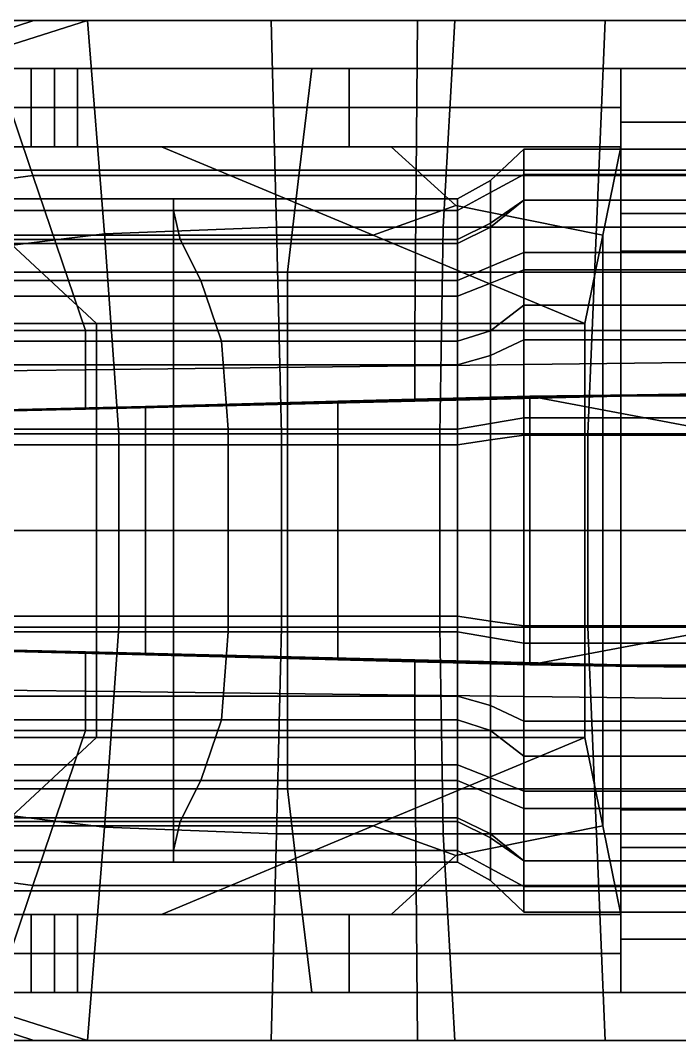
# Model space of a CAD drawing. Extents: x -4.9 to 4.89, y -0.62 to 0.62.
# Drawn here: x -2.5961 to -2.3414, y -0.1971 to 0.1971 of the extents above; entities that cross this region are included whole.
import ezdxf

# ---------------------------------------------------------------- set-up
doc = ezdxf.new("R2010")
doc.units = 0

msp = doc.modelspace()

# ---------------------------------------------------------------- linework, layer by layer
for points in [[(-2.66869, 0.12662, 0.59839), (-2.59127, 0.1372, 0.59839), (-2.61155, 0.19714, 0.54645), (-2.69861, 0.17598, 0.54645)], [(-2.65571, 0.17598, 0.4417), (-2.68413, 0.17333, 0.50006), (-2.61155, 0.19714, 0.54645), (-2.59091, 0.19714, 0.46574)], [(-2.65571, 0.17598, 0.4417), (-2.59091, 0.19714, 0.46574), (-2.57026, 0.19714, 0.38503), (-2.63665, 0.17598, 0.36714)], [(-2.62873, 0.10667, 0.30014), (-2.63665, 0.17598, 0.36714), (-2.57026, 0.19714, 0.38503), (-2.56362, 0.1146, 0.31603)], [(-2.44318, 0.1372, 0.59839), (-2.44266, 0.19714, 0.54645), (-2.61155, 0.19714, 0.54645), (-2.59127, 0.1372, 0.59839)], [(-2.47095, 0.19714, 0.46994), (-2.59091, 0.19714, 0.46574), (-2.61155, 0.19714, 0.54645), (-2.44266, 0.19714, 0.54645)], [(-2.47095, 0.19714, 0.46994), (-2.49924, 0.19714, 0.39343), (-2.57026, 0.19714, 0.38503), (-2.59091, 0.19714, 0.46574)], [(-2.49722, 0.11725, 0.3231), (-2.56362, 0.1146, 0.31603), (-2.57026, 0.19714, 0.38503), (-2.49924, 0.19714, 0.39343)], [(-2.47095, 0.19714, 0.46994), (-2.35099, 0.19714, 0.47413), (-2.42822, 0.19714, 0.40182), (-2.49924, 0.19714, 0.39343)], [(-2.49722, 0.11725, 0.3231), (-2.49924, 0.19714, 0.39343), (-2.42822, 0.19714, 0.40182), (-2.43278, 0.11725, 0.31117)], [(-2.47095, 0.19714, 0.46994), (-2.44266, 0.19714, 0.54645), (-2.27376, 0.19714, 0.54645), (-2.35099, 0.19714, 0.47413)], [(-2.44318, 0.1372, 0.59839), (-2.29509, 0.1372, 0.59839), (-2.27376, 0.19714, 0.54645), (-2.44266, 0.19714, 0.54645)], [(-2.37351, 0.11725, 0.27005), (-2.43278, 0.11725, 0.31117), (-2.42822, 0.19714, 0.40182), (-2.3701, 0.19714, 0.3351)], [(-2.26171, 0.19714, 0.44263), (-2.29583, 0.19714, 0.38176), (-2.42822, 0.19714, 0.40182), (-2.35099, 0.19714, 0.47413)], [(-2.29604, 0.19714, 0.32471), (-2.3701, 0.19714, 0.3351), (-2.42822, 0.19714, 0.40182), (-2.29583, 0.19714, 0.38176)], [(-2.37351, 0.11725, 0.27005), (-2.3701, 0.19714, 0.3351), (-2.32258, 0.19714, 0.28488), (-2.32681, 0.11725, 0.22826)], [(-2.29604, 0.19714, 0.32471), (-2.29626, 0.19714, 0.26766), (-2.32258, 0.19714, 0.28488), (-2.3701, 0.19714, 0.3351)], [(-2.26171, 0.19714, 0.44263), (-2.35099, 0.19714, 0.47413), (-2.27376, 0.19714, 0.54645), (-2.22759, 0.19714, 0.50349)], [(-2.48822, 0.13922, 1.37465), (-2.4835, 0.17858, 1.31091), (-2.7403, 0.17858, 1.31247), (-2.74974, 0.13922, 1.37472)], [(-2.57076, 0.17858, 1.25093), (-2.7322, 0.17858, 1.25096), (-2.7403, 0.17858, 1.31247), (-2.4835, 0.17858, 1.31091)], [(-2.57076, 0.17858, 1.25093), (-2.65801, 0.17858, 1.19095), (-2.72409, 0.17858, 1.18944), (-2.7322, 0.17858, 1.25096)], [(-2.65801, 0.16346, 1.19095), (-2.65801, 0.17858, 1.19095), (-2.59193, 0.17858, 1.19247), (-2.59193, 0.16346, 1.19247)], [(-2.57076, 0.17858, 1.25093), (-2.40932, 0.17858, 1.25091), (-2.59193, 0.17858, 1.19247), (-2.65801, 0.17858, 1.19095)], [(-2.34845, 0.17858, 1.22191), (-2.40932, 0.17858, 1.17819), (-2.59193, 0.17858, 1.19247), (-2.40932, 0.17858, 1.25091)], [(-2.58298, 0.16346, 1.18533), (-2.59193, 0.16346, 1.19247), (-2.59193, 0.17858, 1.19247), (-2.58298, 0.17858, 1.18533)], [(-2.43919, 0.17858, 1.17204), (-2.58298, 0.17858, 1.18533), (-2.59193, 0.17858, 1.19247), (-2.40932, 0.17858, 1.17819)], [(-2.58298, 0.16346, 1.18533), (-2.58298, 0.17858, 1.18533), (-2.57403, 0.17858, 1.1782), (-2.57403, 0.16346, 1.1782)], [(-2.43919, 0.17858, 1.17204), (-2.46905, 0.17858, 1.16589), (-2.57403, 0.17858, 1.1782), (-2.58298, 0.17858, 1.18533)], [(-2.46905, 0.16346, 1.16589), (-2.57403, 0.16346, 1.1782), (-2.57403, 0.17858, 1.1782), (-2.46905, 0.17858, 1.16589)], [(-2.57076, 0.17858, 1.25093), (-2.4835, 0.17858, 1.31091), (-2.2267, 0.17858, 1.30935), (-2.40932, 0.17858, 1.25091)], [(-2.48822, 0.13922, 1.37465), (-2.2267, 0.13922, 1.37457), (-2.2267, 0.17858, 1.30935), (-2.4835, 0.17858, 1.31091)], [(-2.46905, 0.16346, 1.16589), (-2.46905, 0.17858, 1.16589), (-2.36408, 0.17858, 1.15358), (-2.36408, 0.16346, 1.15358)], [(-2.43919, 0.17858, 1.17204), (-2.29539, 0.17858, 1.15875), (-2.36408, 0.17858, 1.15358), (-2.46905, 0.17858, 1.16589)], [(-2.43919, 0.17858, 1.17204), (-2.40932, 0.17858, 1.17819), (-2.2267, 0.17858, 1.16391), (-2.29539, 0.17858, 1.15875)], [(-2.34845, 0.17858, 1.22191), (-2.40932, 0.17858, 1.25091), (-2.2267, 0.17858, 1.30935), (-2.2267, 0.17858, 1.23663)], [(-2.34845, 0.17858, 1.22191), (-2.2267, 0.17858, 1.23663), (-2.2267, 0.17858, 1.16391), (-2.40932, 0.17858, 1.17819)], [(-2.29539, 0.15787, 1.09814), (-2.36408, 0.15787, 1.09556), (-2.36408, 0.17858, 1.15358), (-2.29539, 0.17858, 1.15875)], [(-2.36408, 0.143, 1.09107), (-2.36408, 0.16346, 1.15358), (-2.36408, 0.17858, 1.15358), (-2.36408, 0.15787, 1.09556)], [(-2.65801, 0.16346, 1.19095), (-2.59193, 0.16346, 1.19247), (-2.59193, 0.14834, 1.19247), (-2.65801, 0.14834, 1.19095)], [(-2.58298, 0.16346, 1.18533), (-2.58298, 0.14834, 1.18533), (-2.59193, 0.14834, 1.19247), (-2.59193, 0.16346, 1.19247)], [(-2.58298, 0.16346, 1.18533), (-2.57403, 0.16346, 1.1782), (-2.57403, 0.14834, 1.1782), (-2.58298, 0.14834, 1.18533)], [(-2.46905, 0.16346, 1.16589), (-2.46905, 0.14834, 1.16589), (-2.57403, 0.14834, 1.1782), (-2.57403, 0.16346, 1.1782)], [(-2.46905, 0.16346, 1.16589), (-2.36408, 0.16346, 1.15358), (-2.36408, 0.14834, 1.15358), (-2.46905, 0.14834, 1.16589)], [(-2.36408, 0.143, 1.09107), (-2.36408, 0.12813, 1.08659), (-2.36408, 0.14834, 1.15358), (-2.36408, 0.16346, 1.15358)], [(-2.29539, 0.15787, 1.09814), (-2.29539, 0.13715, 1.03754), (-2.36408, 0.13715, 1.03754), (-2.36408, 0.15787, 1.09556)], [(-2.36408, 0.143, 1.09107), (-2.36408, 0.15787, 1.09556), (-2.36408, 0.13715, 1.03754), (-2.36408, 0.12254, 1.02857)], [(-2.66813, 0.14834, 1.23674), (-2.63286, 0.14834, 1.20506), (-2.54163, 0.14834, 1.22069), (-2.64015, 0.14834, 1.26039)], [(-2.61922, 0.14834, 1.20086), (-2.65801, 0.14834, 1.19095), (-2.59193, 0.14834, 1.19247), (-2.56678, 0.14834, 1.20658)], [(-2.60345, 0.11419, 1.33479), (-2.64015, 0.14834, 1.26039), (-2.54163, 0.14834, 1.22069), (-2.45979, 0.11419, 1.31494)], [(-2.61922, 0.14834, 1.20086), (-2.56678, 0.14834, 1.20658), (-2.54163, 0.14834, 1.22069), (-2.63286, 0.14834, 1.20506)], [(-2.5692, 0.14834, 1.19712), (-2.56678, 0.14834, 1.20658), (-2.59193, 0.14834, 1.19247), (-2.58298, 0.14834, 1.18533)], [(-2.5692, 0.14834, 1.19712), (-2.58298, 0.14834, 1.18533), (-2.57403, 0.14834, 1.1782), (-2.55783, 0.14834, 1.19945)], [(-2.49324, 0.14834, 1.18416), (-2.55783, 0.14834, 1.19945), (-2.57403, 0.14834, 1.1782), (-2.46905, 0.14834, 1.16589)], [(-2.5692, 0.14834, 1.19712), (-2.55783, 0.14834, 1.19945), (-2.54163, 0.14834, 1.22069), (-2.56678, 0.14834, 1.20658)], [(-2.49324, 0.14834, 1.18416), (-2.45285, 0.14834, 1.18713), (-2.54163, 0.14834, 1.22069), (-2.55783, 0.14834, 1.19945)], [(-2.42789, 0.12557, 1.26115), (-2.45979, 0.11419, 1.31494), (-2.54163, 0.14834, 1.22069), (-2.45285, 0.14834, 1.18713)], [(-2.49324, 0.14834, 1.18416), (-2.46905, 0.14834, 1.16589), (-2.36408, 0.14834, 1.15358), (-2.45285, 0.14834, 1.18713)], [(-2.42789, 0.12557, 1.26115), (-2.45285, 0.14834, 1.18713), (-2.36408, 0.14834, 1.15358), (-2.37102, 0.11419, 1.28139)], [(-2.41443, 0.13064, 1.22906), (-2.41443, 0.13532, 1.26406), (-2.40163, 0.14744, 1.26574), (-2.40163, 0.13756, 1.22888)], [(-2.41443, 0.13064, 1.29906), (-2.40163, 0.13756, 1.3026), (-2.40163, 0.14744, 1.26574), (-2.41443, 0.13532, 1.26406)], [(-2.30186, 0.13756, 1.22888), (-2.40163, 0.13756, 1.22888), (-2.40163, 0.14744, 1.26574), (-2.30186, 0.14744, 1.26574)], [(-2.30186, 0.13756, 1.3026), (-2.30186, 0.14744, 1.26574), (-2.40163, 0.14744, 1.26574), (-2.40163, 0.13756, 1.3026)], [(-2.37102, 0, 1.28139), (-2.37102, 0.11419, 1.28139), (-2.36408, 0.14834, 1.15358), (-2.36408, 0, 1.15358)], [(-2.36408, 0, 1.08659), (-2.36408, 0, 1.15358), (-2.36408, 0.14834, 1.15358), (-2.36408, 0.12813, 1.08659)], [(-2.36408, 0.143, 1.09107), (-2.36408, 0.12254, 1.02857), (-2.36408, 0.10793, 1.01959), (-2.36408, 0.12813, 1.08659)], [(-2.48822, 0.13922, 1.37465), (-2.74974, 0.13922, 1.37472), (-2.75917, 0.09986, 1.43696), (-2.49294, 0.09986, 1.43838)], [(-2.48822, 0.13922, 1.37465), (-2.49294, 0.09986, 1.43838), (-2.2267, 0.09986, 1.4398), (-2.2267, 0.13922, 1.37457)], [(-2.66869, 0.12662, 0.59839), (-2.63876, 0.07726, 0.65034), (-2.57099, 0.07726, 0.65034), (-2.59127, 0.1372, 0.59839)], [(-2.44318, 0.1372, 0.59839), (-2.59127, 0.1372, 0.59839), (-2.57099, 0.07726, 0.65034), (-2.44371, 0.07726, 0.65034)], [(-2.44318, 0.1372, 0.59839), (-2.44371, 0.07726, 0.65034), (-2.31642, 0.07726, 0.65034), (-2.29509, 0.1372, 0.59839)], [(-2.41443, 0.13064, 1.22906), (-2.42724, 0.12371, 1.22923), (-2.42724, 0.12815, 1.26238), (-2.41443, 0.13532, 1.26406)], [(-2.41443, 0.13064, 1.29906), (-2.41443, 0.13532, 1.26406), (-2.42724, 0.12815, 1.26238), (-2.42724, 0.12371, 1.29553)], [(-2.41443, 0.13064, 1.22906), (-2.40163, 0.13756, 1.22888), (-2.40163, 0.12768, 1.19202), (-2.41443, 0.11879, 1.18227)], [(-2.41443, 0.13064, 1.29906), (-2.41443, 0.11719, 1.33172), (-2.40163, 0.12768, 1.33945), (-2.40163, 0.13756, 1.3026)], [(-2.30186, 0.13756, 1.22888), (-2.30186, 0.12768, 1.19202), (-2.40163, 0.12768, 1.19202), (-2.40163, 0.13756, 1.22888)], [(-2.30186, 0.13756, 1.3026), (-2.40163, 0.13756, 1.3026), (-2.40163, 0.12768, 1.33945), (-2.30186, 0.12768, 1.33945)], [(-2.30748, 0.12254, 1.02857), (-2.36408, 0.12254, 1.02857), (-2.36408, 0.13715, 1.03754), (-2.29539, 0.13715, 1.03754)], [(-2.41443, 0.13064, 1.22906), (-2.41443, 0.11879, 1.18227), (-2.42724, 0.11249, 1.18493), (-2.42724, 0.12371, 1.22923)], [(-2.41443, 0.13064, 1.29906), (-2.42724, 0.12371, 1.29553), (-2.42724, 0.11098, 1.32646), (-2.41443, 0.11719, 1.33172)], [(-2.53699, 0.12371, 1.22923), (-2.64674, 0.12371, 1.22923), (-2.64674, 0.12815, 1.26238), (-2.53699, 0.12815, 1.26238)], [(-2.53699, 0.12371, 1.29553), (-2.53699, 0.12815, 1.26238), (-2.64674, 0.12815, 1.26238), (-2.64674, 0.12371, 1.29553)], [(-2.53699, 0.12371, 1.22923), (-2.53699, 0.12815, 1.26238), (-2.42724, 0.12815, 1.26238), (-2.42724, 0.12371, 1.22923)], [(-2.53699, 0.12371, 1.29553), (-2.42724, 0.12371, 1.29553), (-2.42724, 0.12815, 1.26238), (-2.53699, 0.12815, 1.26238)], [(-2.41443, 0.10201, 1.11192), (-2.41443, 0.11879, 1.18227), (-2.40163, 0.12768, 1.19202), (-2.40163, 0.10742, 1.10553)], [(-2.41443, 0.09563, 1.35969), (-2.40163, 0.1007, 1.36644), (-2.40163, 0.12768, 1.33945), (-2.41443, 0.11719, 1.33172)], [(-2.30186, 0.1007, 1.36644), (-2.30186, 0.12768, 1.33945), (-2.40163, 0.12768, 1.33945), (-2.40163, 0.1007, 1.36644)], [(-2.30186, 0.10742, 1.10553), (-2.40163, 0.10742, 1.10553), (-2.40163, 0.12768, 1.19202), (-2.30186, 0.12768, 1.19202)], [(-2.36408, 0, 1.08659), (-2.36408, 0.12813, 1.08659), (-2.36408, 0.10793, 1.01959), (-2.36408, 0, 1.01959)], [(-2.53699, 0.12371, 1.22923), (-2.53434, 0.11249, 1.18493), (-2.64145, 0.11249, 1.18493), (-2.64674, 0.12371, 1.22923)], [(-2.53699, 0.12371, 1.29553), (-2.64674, 0.12371, 1.29553), (-2.64674, 0.11098, 1.32646), (-2.53699, 0.11098, 1.32646)], [(-2.53699, 0.12371, 1.22923), (-2.42724, 0.12371, 1.22923), (-2.42724, 0.11249, 1.18493), (-2.53434, 0.11249, 1.18493)], [(-2.53699, 0.12371, 1.29553), (-2.53699, 0.11098, 1.32646), (-2.42724, 0.11098, 1.32646), (-2.42724, 0.12371, 1.29553)], [(-2.42789, 0.12557, 1.26115), (-2.37102, 0.11419, 1.28139), (-2.37796, 0.08003, 1.40919), (-2.45979, 0.11419, 1.31494)], [(-2.30748, 0.12254, 1.02857), (-2.31957, 0.10793, 1.01959), (-2.36408, 0.10793, 1.01959), (-2.36408, 0.12254, 1.02857)], [(-2.41443, 0.10201, 1.11192), (-2.42724, 0.0966, 1.11831), (-2.42724, 0.11249, 1.18493), (-2.41443, 0.11879, 1.18227)], [(-2.62873, 0.10667, 0.30014), (-2.56362, 0.1146, 0.31603), (-2.55813, 0.03736, 0.24941), (-2.62082, 0.03736, 0.23313)], [(-2.49722, 0.11725, 0.3231), (-2.4952, 0.03736, 0.25278), (-2.55813, 0.03736, 0.24941), (-2.56362, 0.1146, 0.31603)], [(-2.49722, 0.11725, 0.3231), (-2.43278, 0.11725, 0.31117), (-2.43411, 0.03736, 0.23929), (-2.4952, 0.03736, 0.25278)], [(-2.37351, 0.11725, 0.27005), (-2.37692, 0.03736, 0.205), (-2.43411, 0.03736, 0.23929), (-2.43278, 0.11725, 0.31117)], [(-2.41443, 0.09563, 1.35969), (-2.41443, 0.11719, 1.33172), (-2.42724, 0.11098, 1.32646), (-2.42724, 0.09056, 1.35295)], [(-2.37351, 0.11725, 0.27005), (-2.32681, 0.11725, 0.22826), (-2.33104, 0.03736, 0.17164), (-2.37692, 0.03736, 0.205)], [(-2.60345, 0.11419, 1.33479), (-2.56675, 0.08003, 1.40919), (-2.75555, 0.08003, 1.40919), (-2.74711, 0.11419, 1.35464)], [(-2.53699, 0.09056, 1.35295), (-2.53699, 0.11098, 1.32646), (-2.64674, 0.11098, 1.32646), (-2.64674, 0.09056, 1.35295)], [(-2.52641, 0.0966, 1.11831), (-2.62558, 0.0966, 1.11831), (-2.64145, 0.11249, 1.18493), (-2.53434, 0.11249, 1.18493)], [(-2.60345, 0.11419, 1.33479), (-2.45979, 0.11419, 1.31494), (-2.37796, 0.08003, 1.40919), (-2.56675, 0.08003, 1.40919)], [(-2.53699, 0.09056, 1.35295), (-2.42724, 0.09056, 1.35295), (-2.42724, 0.11098, 1.32646), (-2.53699, 0.11098, 1.32646)], [(-2.52641, 0.0966, 1.11831), (-2.53434, 0.11249, 1.18493), (-2.42724, 0.11249, 1.18493), (-2.42724, 0.0966, 1.11831)], [(-2.37102, 0, 1.28139), (-2.37796, 0, 1.40919), (-2.37796, 0.08003, 1.40919), (-2.37102, 0.11419, 1.28139)], [(-2.41443, 0.10201, 1.11192), (-2.40163, 0.10742, 1.10553), (-2.40163, 0.08715, 1.01905), (-2.41443, 0.07723, 1.0429)], [(-2.30186, 0.10742, 1.10553), (-2.30186, 0.08715, 1.01905), (-2.40163, 0.08715, 1.01905), (-2.40163, 0.10742, 1.10553)], [(-2.31957, 0, 1.01959), (-2.36408, 0, 1.01959), (-2.36408, 0.10793, 1.01959), (-2.31957, 0.10793, 1.01959)], [(-2.49294, 0, 1.43838), (-2.49294, 0.09986, 1.43838), (-2.75917, 0.09986, 1.43696), (-2.75917, 0, 1.43696)], [(-2.49294, 0, 1.43838), (-2.2267, 0, 1.4398), (-2.2267, 0.09986, 1.4398), (-2.49294, 0.09986, 1.43838)], [(-2.41443, 0.10201, 1.11192), (-2.41443, 0.07723, 1.0429), (-2.42724, 0.07314, 1.05295), (-2.42724, 0.0966, 1.11831)], [(-2.41443, 0.09563, 1.35969), (-2.41443, 0.06766, 1.38125), (-2.40163, 0.07372, 1.39342), (-2.40163, 0.1007, 1.36644)], [(-2.30186, 0.1007, 1.36644), (-2.40163, 0.1007, 1.36644), (-2.40163, 0.07372, 1.39342), (-2.30186, 0.07372, 1.39342)], [(-2.52641, 0.0966, 1.11831), (-2.51847, 0.07314, 1.05295), (-2.60971, 0.07314, 1.05295), (-2.62558, 0.0966, 1.11831)], [(-2.52641, 0.0966, 1.11831), (-2.42724, 0.0966, 1.11831), (-2.42724, 0.07314, 1.05295), (-2.51847, 0.07314, 1.05295)], [(-2.41443, 0.09563, 1.35969), (-2.42724, 0.09056, 1.35295), (-2.42724, 0.06408, 1.37337), (-2.41443, 0.06766, 1.38125)], [(-2.53699, 0.09056, 1.35295), (-2.64674, 0.09056, 1.35295), (-2.64674, 0.06408, 1.37337), (-2.53699, 0.06408, 1.37337)], [(-2.53699, 0.09056, 1.35295), (-2.53699, 0.06408, 1.37337), (-2.42724, 0.06408, 1.37337), (-2.42724, 0.09056, 1.35295)], [(-2.41443, 0.04138, 1.00011), (-2.41443, 0.07723, 1.0429), (-2.40163, 0.08715, 1.01905), (-2.40163, 0.04358, 0.9878)], [(-2.30186, 0.04358, 0.9878), (-2.40163, 0.04358, 0.9878), (-2.40163, 0.08715, 1.01905), (-2.30186, 0.08715, 1.01905)], [(-2.56675, 0, 1.40919), (-2.75555, 0, 1.40919), (-2.75555, 0.08003, 1.40919), (-2.56675, 0.08003, 1.40919)], [(-2.56675, 0, 1.40919), (-2.56675, 0.08003, 1.40919), (-2.37796, 0.08003, 1.40919), (-2.37796, 0, 1.40919)], [(-2.63873, 0.06128, 0.65127), (-2.57098, 0.06209, 0.65126), (-2.57099, 0.07726, 0.65034), (-2.63876, 0.07726, 0.65034)], [(-2.4437, 0.06362, 0.65126), (-2.44371, 0.07726, 0.65034), (-2.57099, 0.07726, 0.65034), (-2.57098, 0.06209, 0.65126)], [(-2.4437, 0.06362, 0.65126), (-2.31642, 0.06515, 0.65126), (-2.31642, 0.07726, 0.65034), (-2.44371, 0.07726, 0.65034)], [(-2.41443, 0.04138, 1.00011), (-2.42724, 0.03919, 1.01242), (-2.42724, 0.07314, 1.05295), (-2.41443, 0.07723, 1.0429)], [(-2.51583, 0.03919, 1.01242), (-2.60442, 0.03919, 1.01242), (-2.60971, 0.07314, 1.05295), (-2.51847, 0.07314, 1.05295)], [(-2.51583, 0.03919, 1.01242), (-2.51847, 0.07314, 1.05295), (-2.42724, 0.07314, 1.05295), (-2.42724, 0.03919, 1.01242)], [(-2.41443, 0.035, 1.39469), (-2.40163, 0.03686, 1.4033), (-2.40163, 0.07372, 1.39342), (-2.41443, 0.06766, 1.38125)], [(-2.30186, 0.03686, 1.4033), (-2.30186, 0.07372, 1.39342), (-2.40163, 0.07372, 1.39342), (-2.40163, 0.03686, 1.4033)], [(-2.41443, 0.035, 1.39469), (-2.41443, 0.06766, 1.38125), (-2.42724, 0.06408, 1.37337), (-2.42724, 0.03315, 1.38609)], [(-2.53699, 0.03315, 1.38609), (-2.53699, 0.06408, 1.37337), (-2.64674, 0.06408, 1.37337), (-2.64674, 0.03315, 1.38609)], [(-2.4437, 0.06362, 0.65126), (-2.57098, 0.06209, 0.65126), (-2.57097, 0.04692, 0.65219), (-2.4437, 0.04997, 0.65219)], [(-2.53699, 0.03315, 1.38609), (-2.42724, 0.03315, 1.38609), (-2.42724, 0.06408, 1.37337), (-2.53699, 0.06408, 1.37337)], [(-2.4437, 0.06362, 0.65126), (-2.4437, 0.04997, 0.65219), (-2.31642, 0.05303, 0.65218), (-2.31642, 0.06515, 0.65126)], [(-2.63873, 0.06128, 0.65127), (-2.6387, 0.04529, 0.65221), (-2.57097, 0.04692, 0.65219), (-2.57098, 0.06209, 0.65126)], [(-2.506, 0.04895, 0.76346), (-2.47351, 0.04997, 0.8191), (-2.39921, 0.05196, 0.86637), (-2.47626, 0.04962, 0.7514)], [(-2.42887, 0.05063, 0.72358), (-2.47626, 0.04962, 0.7514), (-2.39921, 0.05196, 0.86637), (-2.35782, 0.05249, 0.75928)], [(-2.47351, 0, 0.8191), (-2.39921, 0, 0.86637), (-2.39921, 0.05196, 0.86637), (-2.47351, 0.04997, 0.8191)], [(-2.42887, 0.05063, 0.72358), (-2.35782, 0.05249, 0.75928), (-2.31642, 0.05303, 0.65218), (-2.4437, 0.04997, 0.65219)], [(-2.10359, 0.05265, 0.78862), (-2.35782, 0.05249, 0.75928), (-2.39921, 0.05196, 0.86637), (-1.99717, 0.05246, 0.85684)], [(-2.08795, 0.04408, 0.87898), (-1.99717, 0.05246, 0.85684), (-2.39921, 0.05196, 0.86637), (-2.33436, 0.03964, 0.89481)], [(-2.33436, 0, 0.89481), (-2.33436, 0.03964, 0.89481), (-2.39921, 0.05196, 0.86637), (-2.39921, 0, 0.86637)], [(-2.10359, 0.05265, 0.78862), (-1.94272, 0.0529, 0.75118), (-2.31642, 0.05303, 0.65218), (-2.35782, 0.05249, 0.75928)], [(-2.65161, 0, 0.76915), (-2.54781, 0, 0.77183), (-2.54781, 0.04799, 0.77183), (-2.65161, 0.04548, 0.76915)], [(-2.64515, 0.04538, 0.71068), (-2.65161, 0.04548, 0.76915), (-2.54781, 0.04799, 0.77183), (-2.55939, 0.04745, 0.71201)], [(-2.64515, 0.04538, 0.71068), (-2.55939, 0.04745, 0.71201), (-2.57097, 0.04692, 0.65219), (-2.6387, 0.04529, 0.65221)], [(-2.42887, 0.05063, 0.72358), (-2.4437, 0.04997, 0.65219), (-2.57097, 0.04692, 0.65219), (-2.47626, 0.04962, 0.7514)], [(-2.506, 0.04895, 0.76346), (-2.47626, 0.04962, 0.7514), (-2.57097, 0.04692, 0.65219), (-2.55939, 0.04745, 0.71201)], [(-2.506, 0.04895, 0.76346), (-2.55939, 0.04745, 0.71201), (-2.54781, 0.04799, 0.77183), (-2.47351, 0.04997, 0.8191)], [(-2.47351, 0, 0.8191), (-2.47351, 0.04997, 0.8191), (-2.54781, 0.04799, 0.77183), (-2.54781, 0, 0.77183)], [(-2.41443, 0.04138, 1.00011), (-2.40163, 0.04358, 0.9878), (-2.40163, 0, 0.95654), (-2.41443, 0, 0.98527)], [(-2.30186, 0.04358, 0.9878), (-2.30186, 0, 0.95654), (-2.40163, 0, 0.95654), (-2.40163, 0.04358, 0.9878)], [(-2.41443, 0.04138, 1.00011), (-2.41443, 0, 0.98527), (-2.42724, 0, 0.99837), (-2.42724, 0.03919, 1.01242)], [(-2.62082, 0, 0.23313), (-2.62082, 0.03736, 0.23313), (-2.55813, 0.03736, 0.24941), (-2.55813, 0, 0.24941)], [(-2.51583, 0.03919, 1.01242), (-2.51583, 0, 0.99837), (-2.60442, 0, 0.99837), (-2.60442, 0.03919, 1.01242)], [(-2.4952, 0, 0.25278), (-2.55813, 0, 0.24941), (-2.55813, 0.03736, 0.24941), (-2.4952, 0.03736, 0.25278)], [(-2.51583, 0.03919, 1.01242), (-2.42724, 0.03919, 1.01242), (-2.42724, 0, 0.99837), (-2.51583, 0, 0.99837)], [(-2.4952, 0, 0.25278), (-2.4952, 0.03736, 0.25278), (-2.43411, 0.03736, 0.23929), (-2.43411, 0, 0.23929)], [(-2.37692, 0, 0.205), (-2.43411, 0, 0.23929), (-2.43411, 0.03736, 0.23929), (-2.37692, 0.03736, 0.205)], [(-2.41443, 0.035, 1.39469), (-2.41443, 0, 1.39938), (-2.40163, 0, 1.41317), (-2.40163, 0.03686, 1.4033)], [(-2.30186, 0.03686, 1.4033), (-2.40163, 0.03686, 1.4033), (-2.40163, 0, 1.41317), (-2.30186, 0, 1.41317)], [(-2.37692, 0, 0.205), (-2.37692, 0.03736, 0.205), (-2.33104, 0.03736, 0.17164), (-2.33104, 0, 0.17164)], [(-2.53699, 0.03315, 1.38609), (-2.64674, 0.03315, 1.38609), (-2.64674, 0, 1.39054), (-2.53699, 0, 1.39054)], [(-2.53699, 0.03315, 1.38609), (-2.53699, 0, 1.39054), (-2.42724, 0, 1.39054), (-2.42724, 0.03315, 1.38609)], [(-2.41443, 0.035, 1.39469), (-2.42724, 0.03315, 1.38609), (-2.42724, 0, 1.39054), (-2.41443, 0, 1.39938)], [(-2.49294, 0, 1.43838), (-2.75917, 0, 1.43696), (-2.75917, -0.09986, 1.43696), (-2.49294, -0.09986, 1.43838)], [(-2.56675, 0, 1.40919), (-2.56675, -0.08003, 1.40919), (-2.75555, -0.08003, 1.40919), (-2.75555, 0, 1.40919)], [(-2.65161, 0, 0.76915), (-2.65161, -0.04548, 0.76915), (-2.54781, -0.04799, 0.77183), (-2.54781, 0, 0.77183)], [(-2.53699, -0.03315, 1.38609), (-2.53699, 0, 1.39054), (-2.64674, 0, 1.39054), (-2.64674, -0.03315, 1.38609)], [(-2.62082, 0, 0.23313), (-2.55813, 0, 0.24941), (-2.55813, -0.03736, 0.24941), (-2.62082, -0.03736, 0.23313)], [(-2.51583, -0.03919, 1.01242), (-2.60442, -0.03919, 1.01242), (-2.60442, 0, 0.99837), (-2.51583, 0, 0.99837)], [(-2.56675, 0, 1.40919), (-2.37796, 0, 1.40919), (-2.37796, -0.08003, 1.40919), (-2.56675, -0.08003, 1.40919)], [(-2.4952, 0, 0.25278), (-2.4952, -0.03736, 0.25278), (-2.55813, -0.03736, 0.24941), (-2.55813, 0, 0.24941)], [(-2.47351, 0, 0.8191), (-2.54781, 0, 0.77183), (-2.54781, -0.04799, 0.77183), (-2.47351, -0.04997, 0.8191)], [(-2.53699, -0.03315, 1.38609), (-2.42724, -0.03315, 1.38609), (-2.42724, 0, 1.39054), (-2.53699, 0, 1.39054)], [(-2.51583, -0.03919, 1.01242), (-2.51583, 0, 0.99837), (-2.42724, 0, 0.99837), (-2.42724, -0.03919, 1.01242)], [(-2.4952, 0, 0.25278), (-2.43411, 0, 0.23929), (-2.43411, -0.03736, 0.23929), (-2.4952, -0.03736, 0.25278)], [(-2.49294, 0, 1.43838), (-2.49294, -0.09986, 1.43838), (-2.2267, -0.09986, 1.4398), (-2.2267, 0, 1.4398)], [(-2.47351, 0, 0.8191), (-2.47351, -0.04997, 0.8191), (-2.39921, -0.05196, 0.86637), (-2.39921, 0, 0.86637)], [(-2.37692, 0, 0.205), (-2.37692, -0.03736, 0.205), (-2.43411, -0.03736, 0.23929), (-2.43411, 0, 0.23929)], [(-2.41443, -0.035, 1.39469), (-2.41443, 0, 1.39938), (-2.42724, 0, 1.39054), (-2.42724, -0.03315, 1.38609)], [(-2.41443, -0.04138, 1.00011), (-2.42724, -0.03919, 1.01242), (-2.42724, 0, 0.99837), (-2.41443, 0, 0.98527)], [(-2.41443, -0.035, 1.39469), (-2.40163, -0.03686, 1.4033), (-2.40163, 0, 1.41317), (-2.41443, 0, 1.39938)], [(-2.41443, -0.04138, 1.00011), (-2.41443, 0, 0.98527), (-2.40163, 0, 0.95654), (-2.40163, -0.04358, 0.9878)], [(-2.30186, -0.03686, 1.4033), (-2.30186, 0, 1.41317), (-2.40163, 0, 1.41317), (-2.40163, -0.03686, 1.4033)], [(-2.30186, -0.04358, 0.9878), (-2.40163, -0.04358, 0.9878), (-2.40163, 0, 0.95654), (-2.30186, 0, 0.95654)], [(-2.33436, 0, 0.89481), (-2.39921, 0, 0.86637), (-2.39921, -0.05196, 0.86637), (-2.33436, -0.03964, 0.89481)], [(-2.37102, 0, 1.28139), (-2.37102, -0.11419, 1.28139), (-2.37796, -0.08003, 1.40919), (-2.37796, 0, 1.40919)], [(-2.37692, 0, 0.205), (-2.33104, 0, 0.17164), (-2.33104, -0.03736, 0.17164), (-2.37692, -0.03736, 0.205)], [(-2.37102, 0, 1.28139), (-2.36408, 0, 1.15358), (-2.36408, -0.14834, 1.15358), (-2.37102, -0.11419, 1.28139)], [(-2.36408, 0, 1.08659), (-2.36408, -0.12813, 1.08659), (-2.36408, -0.14834, 1.15358), (-2.36408, 0, 1.15358)], [(-2.36408, 0, 1.08659), (-2.36408, 0, 1.01959), (-2.36408, -0.10793, 1.01959), (-2.36408, -0.12813, 1.08659)], [(-2.31957, 0, 1.01959), (-2.31957, -0.10793, 1.01959), (-2.36408, -0.10793, 1.01959), (-2.36408, 0, 1.01959)], [(-2.53699, -0.03315, 1.38609), (-2.64674, -0.03315, 1.38609), (-2.64674, -0.06408, 1.37337), (-2.53699, -0.06408, 1.37337)], [(-2.53699, -0.03315, 1.38609), (-2.53699, -0.06408, 1.37337), (-2.42724, -0.06408, 1.37337), (-2.42724, -0.03315, 1.38609)], [(-2.41443, -0.035, 1.39469), (-2.42724, -0.03315, 1.38609), (-2.42724, -0.06408, 1.37337), (-2.41443, -0.06766, 1.38125)], [(-2.41443, -0.035, 1.39469), (-2.41443, -0.06766, 1.38125), (-2.40163, -0.07372, 1.39342), (-2.40163, -0.03686, 1.4033)], [(-2.62873, -0.10667, 0.30014), (-2.62082, -0.03736, 0.23313), (-2.55813, -0.03736, 0.24941), (-2.56362, -0.1146, 0.31603)], [(-2.51583, -0.03919, 1.01242), (-2.51847, -0.07314, 1.05295), (-2.60971, -0.07314, 1.05295), (-2.60442, -0.03919, 1.01242)], [(-2.49722, -0.11724, 0.3231), (-2.56362, -0.1146, 0.31603), (-2.55813, -0.03736, 0.24941), (-2.4952, -0.03736, 0.25278)], [(-2.51583, -0.03919, 1.01242), (-2.42724, -0.03919, 1.01242), (-2.42724, -0.07314, 1.05295), (-2.51847, -0.07314, 1.05295)], [(-2.49722, -0.11724, 0.3231), (-2.4952, -0.03736, 0.25278), (-2.43411, -0.03736, 0.23929), (-2.43278, -0.11724, 0.31117)], [(-2.37351, -0.11724, 0.27005), (-2.43278, -0.11724, 0.31117), (-2.43411, -0.03736, 0.23929), (-2.37692, -0.03736, 0.205)], [(-2.41443, -0.04138, 1.00011), (-2.41443, -0.07723, 1.0429), (-2.42724, -0.07314, 1.05295), (-2.42724, -0.03919, 1.01242)], [(-2.30186, -0.03686, 1.4033), (-2.40163, -0.03686, 1.4033), (-2.40163, -0.07372, 1.39342), (-2.30186, -0.07372, 1.39342)], [(-2.37351, -0.11724, 0.27005), (-2.37692, -0.03736, 0.205), (-2.33104, -0.03736, 0.17164), (-2.32681, -0.11724, 0.22826)], [(-2.41443, -0.04138, 1.00011), (-2.40163, -0.04358, 0.9878), (-2.40163, -0.08715, 1.01905), (-2.41443, -0.07723, 1.0429)], [(-2.08795, -0.04408, 0.87898), (-2.33436, -0.03964, 0.89481), (-2.39921, -0.05196, 0.86637), (-1.99717, -0.05246, 0.85684)], [(-2.64515, -0.04538, 0.71068), (-2.55939, -0.04745, 0.71201), (-2.54781, -0.04799, 0.77183), (-2.65161, -0.04548, 0.76915)], [(-2.64515, -0.04538, 0.71068), (-2.6387, -0.04529, 0.65221), (-2.57097, -0.04692, 0.65219), (-2.55939, -0.04745, 0.71201)], [(-2.63873, -0.06128, 0.65127), (-2.57098, -0.06209, 0.65126), (-2.57097, -0.04692, 0.65219), (-2.6387, -0.04529, 0.65221)], [(-2.4437, -0.06362, 0.65126), (-2.4437, -0.04997, 0.65219), (-2.57097, -0.04692, 0.65219), (-2.57098, -0.06209, 0.65126)], [(-2.4586, -0.04997, 0.73564), (-2.55939, -0.04745, 0.71201), (-2.57097, -0.04692, 0.65219), (-2.4437, -0.04997, 0.65219)], [(-2.30186, -0.04358, 0.9878), (-2.30186, -0.08715, 1.01905), (-2.40163, -0.08715, 1.01905), (-2.40163, -0.04358, 0.9878)], [(-2.4586, -0.04997, 0.73564), (-2.47351, -0.04997, 0.8191), (-2.54781, -0.04799, 0.77183), (-2.55939, -0.04745, 0.71201)], [(-2.4586, -0.04997, 0.73564), (-2.35782, -0.05249, 0.75928), (-2.39921, -0.05196, 0.86637), (-2.47351, -0.04997, 0.8191)], [(-2.4586, -0.04997, 0.73564), (-2.4437, -0.04997, 0.65219), (-2.31642, -0.05303, 0.65218), (-2.35782, -0.05249, 0.75928)], [(-2.4437, -0.06362, 0.65126), (-2.31642, -0.06515, 0.65126), (-2.31642, -0.05303, 0.65218), (-2.4437, -0.04997, 0.65219)], [(-1.91662, -0.05272, 0.75405), (-1.99717, -0.05246, 0.85684), (-2.39921, -0.05196, 0.86637), (-2.35782, -0.05249, 0.75928)], [(-1.91662, -0.05272, 0.75405), (-2.35782, -0.05249, 0.75928), (-2.31642, -0.05303, 0.65218), (-1.83607, -0.05299, 0.65126)], [(-2.63873, -0.06128, 0.65127), (-2.63876, -0.07726, 0.65034), (-2.57099, -0.07726, 0.65034), (-2.57098, -0.06209, 0.65126)], [(-2.4437, -0.06362, 0.65126), (-2.57098, -0.06209, 0.65126), (-2.57099, -0.07726, 0.65034), (-2.44371, -0.07726, 0.65034)], [(-2.53699, -0.09056, 1.35295), (-2.53699, -0.06408, 1.37337), (-2.64674, -0.06408, 1.37337), (-2.64674, -0.09056, 1.35295)], [(-2.53699, -0.09056, 1.35295), (-2.42724, -0.09056, 1.35295), (-2.42724, -0.06408, 1.37337), (-2.53699, -0.06408, 1.37337)], [(-2.4437, -0.06362, 0.65126), (-2.44371, -0.07726, 0.65034), (-2.31642, -0.07726, 0.65034), (-2.31642, -0.06515, 0.65126)], [(-2.41443, -0.09563, 1.35969), (-2.41443, -0.06766, 1.38125), (-2.42724, -0.06408, 1.37337), (-2.42724, -0.09056, 1.35295)], [(-2.41443, -0.09563, 1.35969), (-2.40163, -0.1007, 1.36644), (-2.40163, -0.07372, 1.39342), (-2.41443, -0.06766, 1.38125)], [(-2.52641, -0.0966, 1.11831), (-2.62558, -0.0966, 1.11831), (-2.60971, -0.07314, 1.05295), (-2.51847, -0.07314, 1.05295)], [(-2.52641, -0.0966, 1.11831), (-2.51847, -0.07314, 1.05295), (-2.42724, -0.07314, 1.05295), (-2.42724, -0.0966, 1.11831)], [(-2.41443, -0.10201, 1.11192), (-2.42724, -0.0966, 1.11831), (-2.42724, -0.07314, 1.05295), (-2.41443, -0.07723, 1.0429)], [(-2.30186, -0.1007, 1.36644), (-2.30186, -0.07372, 1.39342), (-2.40163, -0.07372, 1.39342), (-2.40163, -0.1007, 1.36644)], [(-2.66869, -0.12662, 0.59839), (-2.59127, -0.1372, 0.59839), (-2.57099, -0.07726, 0.65034), (-2.63876, -0.07726, 0.65034)], [(-2.44318, -0.1372, 0.59839), (-2.44371, -0.07726, 0.65034), (-2.57099, -0.07726, 0.65034), (-2.59127, -0.1372, 0.59839)], [(-2.44318, -0.1372, 0.59839), (-2.29509, -0.1372, 0.59839), (-2.31642, -0.07726, 0.65034), (-2.44371, -0.07726, 0.65034)], [(-2.41443, -0.10201, 1.11192), (-2.41443, -0.07723, 1.0429), (-2.40163, -0.08715, 1.01905), (-2.40163, -0.10742, 1.10553)], [(-2.60345, -0.11419, 1.33479), (-2.74711, -0.11419, 1.35464), (-2.75555, -0.08003, 1.40919), (-2.56675, -0.08003, 1.40919)], [(-2.60345, -0.11419, 1.33479), (-2.56675, -0.08003, 1.40919), (-2.37796, -0.08003, 1.40919), (-2.45979, -0.11419, 1.31494)], [(-2.42789, -0.12557, 1.26115), (-2.45979, -0.11419, 1.31494), (-2.37796, -0.08003, 1.40919), (-2.37102, -0.11419, 1.28139)], [(-2.53699, -0.09056, 1.35295), (-2.64674, -0.09056, 1.35295), (-2.64674, -0.11098, 1.32646), (-2.53699, -0.11098, 1.32646)], [(-2.53699, -0.09056, 1.35295), (-2.53699, -0.11098, 1.32646), (-2.42724, -0.11098, 1.32646), (-2.42724, -0.09056, 1.35295)], [(-2.41443, -0.09563, 1.35969), (-2.42724, -0.09056, 1.35295), (-2.42724, -0.11098, 1.32646), (-2.41443, -0.11719, 1.33172)], [(-2.30186, -0.10742, 1.10553), (-2.40163, -0.10742, 1.10553), (-2.40163, -0.08715, 1.01905), (-2.30186, -0.08715, 1.01905)], [(-2.52641, -0.0966, 1.11831), (-2.53434, -0.11249, 1.18493), (-2.64145, -0.11249, 1.18493), (-2.62558, -0.0966, 1.11831)], [(-2.52641, -0.0966, 1.11831), (-2.42724, -0.0966, 1.11831), (-2.42724, -0.11249, 1.18493), (-2.53434, -0.11249, 1.18493)], [(-2.41443, -0.10201, 1.11192), (-2.41443, -0.11879, 1.18227), (-2.42724, -0.11249, 1.18493), (-2.42724, -0.0966, 1.11831)], [(-2.41443, -0.09563, 1.35969), (-2.41443, -0.11719, 1.33172), (-2.40163, -0.12768, 1.33945), (-2.40163, -0.1007, 1.36644)], [(-2.48822, -0.13922, 1.37465), (-2.49294, -0.09986, 1.43838), (-2.75917, -0.09986, 1.43696), (-2.74974, -0.13922, 1.37472)], [(-2.48822, -0.13922, 1.37465), (-2.2267, -0.13922, 1.37457), (-2.2267, -0.09986, 1.4398), (-2.49294, -0.09986, 1.43838)], [(-2.41443, -0.10201, 1.11192), (-2.40163, -0.10742, 1.10553), (-2.40163, -0.12768, 1.19202), (-2.41443, -0.11879, 1.18227)], [(-2.30186, -0.1007, 1.36644), (-2.40163, -0.1007, 1.36644), (-2.40163, -0.12768, 1.33945), (-2.30186, -0.12768, 1.33945)], [(-2.62873, -0.10667, 0.30014), (-2.56362, -0.1146, 0.31603), (-2.57026, -0.19713, 0.38503), (-2.63665, -0.17597, 0.36714)], [(-2.30186, -0.10742, 1.10553), (-2.30186, -0.12768, 1.19202), (-2.40163, -0.12768, 1.19202), (-2.40163, -0.10742, 1.10553)], [(-2.36408, -0.143, 1.09107), (-2.36408, -0.12813, 1.08659), (-2.36408, -0.10793, 1.01959), (-2.36408, -0.12254, 1.02857)], [(-2.30748, -0.12254, 1.02857), (-2.36408, -0.12254, 1.02857), (-2.36408, -0.10793, 1.01959), (-2.31957, -0.10793, 1.01959)], [(-2.53699, -0.12371, 1.29553), (-2.53699, -0.11098, 1.32646), (-2.64674, -0.11098, 1.32646), (-2.64674, -0.12371, 1.29553)], [(-2.53699, -0.12371, 1.22923), (-2.64674, -0.12371, 1.22923), (-2.64145, -0.11249, 1.18493), (-2.53434, -0.11249, 1.18493)], [(-2.60345, -0.11419, 1.33479), (-2.45979, -0.11419, 1.31494), (-2.54163, -0.14834, 1.22069), (-2.64015, -0.14834, 1.26039)], [(-2.42789, -0.12557, 1.26115), (-2.45285, -0.14834, 1.18713), (-2.54163, -0.14834, 1.22069), (-2.45979, -0.11419, 1.31494)], [(-2.53699, -0.12371, 1.29553), (-2.42724, -0.12371, 1.29553), (-2.42724, -0.11098, 1.32646), (-2.53699, -0.11098, 1.32646)], [(-2.53699, -0.12371, 1.22923), (-2.53434, -0.11249, 1.18493), (-2.42724, -0.11249, 1.18493), (-2.42724, -0.12371, 1.22923)], [(-2.42789, -0.12557, 1.26115), (-2.37102, -0.11419, 1.28139), (-2.36408, -0.14834, 1.15358), (-2.45285, -0.14834, 1.18713)], [(-2.41443, -0.13064, 1.29906), (-2.41443, -0.11719, 1.33172), (-2.42724, -0.11098, 1.32646), (-2.42724, -0.12371, 1.29553)], [(-2.41443, -0.13064, 1.22906), (-2.42724, -0.12371, 1.22923), (-2.42724, -0.11249, 1.18493), (-2.41443, -0.11879, 1.18227)], [(-2.49722, -0.11724, 0.3231), (-2.49924, -0.19713, 0.39343), (-2.57026, -0.19713, 0.38503), (-2.56362, -0.1146, 0.31603)], [(-2.49722, -0.11724, 0.3231), (-2.43278, -0.11724, 0.31117), (-2.42822, -0.19713, 0.40182), (-2.49924, -0.19713, 0.39343)], [(-2.37351, -0.11724, 0.27005), (-2.3701, -0.19713, 0.3351), (-2.42822, -0.19713, 0.40182), (-2.43278, -0.11724, 0.31117)], [(-2.41443, -0.13064, 1.29906), (-2.40163, -0.13756, 1.3026), (-2.40163, -0.12768, 1.33945), (-2.41443, -0.11719, 1.33172)], [(-2.37351, -0.11724, 0.27005), (-2.32681, -0.11724, 0.22826), (-2.32258, -0.19713, 0.28488), (-2.3701, -0.19713, 0.3351)], [(-2.41443, -0.13064, 1.22906), (-2.41443, -0.11879, 1.18227), (-2.40163, -0.12768, 1.19202), (-2.40163, -0.13756, 1.22888)], [(-2.53699, -0.12371, 1.22923), (-2.53699, -0.12815, 1.26238), (-2.64674, -0.12815, 1.26238), (-2.64674, -0.12371, 1.22923)], [(-2.53699, -0.12371, 1.29553), (-2.64674, -0.12371, 1.29553), (-2.64674, -0.12815, 1.26238), (-2.53699, -0.12815, 1.26238)], [(-2.53699, -0.12371, 1.22923), (-2.42724, -0.12371, 1.22923), (-2.42724, -0.12815, 1.26238), (-2.53699, -0.12815, 1.26238)], [(-2.53699, -0.12371, 1.29553), (-2.53699, -0.12815, 1.26238), (-2.42724, -0.12815, 1.26238), (-2.42724, -0.12371, 1.29553)], [(-2.41443, -0.13064, 1.22906), (-2.41443, -0.13532, 1.26406), (-2.42724, -0.12815, 1.26238), (-2.42724, -0.12371, 1.22923)], [(-2.41443, -0.13064, 1.29906), (-2.42724, -0.12371, 1.29553), (-2.42724, -0.12815, 1.26238), (-2.41443, -0.13532, 1.26406)], [(-2.36408, -0.143, 1.09107), (-2.36408, -0.12254, 1.02857), (-2.36408, -0.13715, 1.03754), (-2.36408, -0.15787, 1.09556)], [(-2.30748, -0.12254, 1.02857), (-2.29539, -0.13715, 1.03754), (-2.36408, -0.13715, 1.03754), (-2.36408, -0.12254, 1.02857)], [(-2.66869, -0.12662, 0.59839), (-2.69861, -0.17597, 0.54645), (-2.61155, -0.19713, 0.54645), (-2.59127, -0.1372, 0.59839)], [(-2.30186, -0.13756, 1.22888), (-2.40163, -0.13756, 1.22888), (-2.40163, -0.12768, 1.19202), (-2.30186, -0.12768, 1.19202)], [(-2.30186, -0.13756, 1.3026), (-2.30186, -0.12768, 1.33945), (-2.40163, -0.12768, 1.33945), (-2.40163, -0.13756, 1.3026)], [(-2.36408, -0.143, 1.09107), (-2.36408, -0.16346, 1.15358), (-2.36408, -0.14834, 1.15358), (-2.36408, -0.12813, 1.08659)], [(-2.41443, -0.13064, 1.22906), (-2.40163, -0.13756, 1.22888), (-2.40163, -0.14744, 1.26574), (-2.41443, -0.13532, 1.26406)], [(-2.41443, -0.13064, 1.29906), (-2.41443, -0.13532, 1.26406), (-2.40163, -0.14744, 1.26574), (-2.40163, -0.13756, 1.3026)], [(-2.44318, -0.1372, 0.59839), (-2.59127, -0.1372, 0.59839), (-2.61155, -0.19713, 0.54645), (-2.44266, -0.19713, 0.54645)], [(-2.44318, -0.1372, 0.59839), (-2.44266, -0.19713, 0.54645), (-2.27376, -0.19713, 0.54645), (-2.29509, -0.1372, 0.59839)], [(-2.30186, -0.13756, 1.22888), (-2.30186, -0.14744, 1.26574), (-2.40163, -0.14744, 1.26574), (-2.40163, -0.13756, 1.22888)], [(-2.30186, -0.13756, 1.3026), (-2.40163, -0.13756, 1.3026), (-2.40163, -0.14744, 1.26574), (-2.30186, -0.14744, 1.26574)], [(-2.29539, -0.15787, 1.09814), (-2.36408, -0.15787, 1.09556), (-2.36408, -0.13715, 1.03754), (-2.29539, -0.13715, 1.03754)], [(-2.48822, -0.13922, 1.37465), (-2.74974, -0.13922, 1.37472), (-2.7403, -0.17858, 1.31247), (-2.4835, -0.17858, 1.31091)], [(-2.48822, -0.13922, 1.37465), (-2.4835, -0.17858, 1.31091), (-2.2267, -0.17858, 1.30935), (-2.2267, -0.13922, 1.37457)], [(-2.36408, -0.143, 1.09107), (-2.36408, -0.15787, 1.09556), (-2.36408, -0.17858, 1.15358), (-2.36408, -0.16346, 1.15358)], [(-2.66813, -0.14834, 1.23674), (-2.64015, -0.14834, 1.26039), (-2.54163, -0.14834, 1.22069), (-2.63286, -0.14834, 1.20506)], [(-2.65801, -0.16346, 1.19095), (-2.65801, -0.14834, 1.19095), (-2.59193, -0.14834, 1.19247), (-2.59193, -0.16346, 1.19247)], [(-2.61922, -0.14834, 1.20086), (-2.56678, -0.14834, 1.20658), (-2.59193, -0.14834, 1.19247), (-2.65801, -0.14834, 1.19095)], [(-2.61922, -0.14834, 1.20086), (-2.63286, -0.14834, 1.20506), (-2.54163, -0.14834, 1.22069), (-2.56678, -0.14834, 1.20658)], [(-2.58298, -0.16346, 1.18533), (-2.59193, -0.16346, 1.19247), (-2.59193, -0.14834, 1.19247), (-2.58298, -0.14834, 1.18533)], [(-2.5692, -0.14834, 1.19712), (-2.58298, -0.14834, 1.18533), (-2.59193, -0.14834, 1.19247), (-2.56678, -0.14834, 1.20658)], [(-2.58298, -0.16346, 1.18533), (-2.58298, -0.14834, 1.18533), (-2.57403, -0.14834, 1.1782), (-2.57403, -0.16346, 1.1782)], [(-2.5692, -0.14834, 1.19712), (-2.55783, -0.14834, 1.19945), (-2.57403, -0.14834, 1.1782), (-2.58298, -0.14834, 1.18533)], [(-2.46905, -0.16346, 1.16589), (-2.57403, -0.16346, 1.1782), (-2.57403, -0.14834, 1.1782), (-2.46905, -0.14834, 1.16589)], [(-2.49324, -0.14834, 1.18416), (-2.46905, -0.14834, 1.16589), (-2.57403, -0.14834, 1.1782), (-2.55783, -0.14834, 1.19945)], [(-2.5692, -0.14834, 1.19712), (-2.56678, -0.14834, 1.20658), (-2.54163, -0.14834, 1.22069), (-2.55783, -0.14834, 1.19945)], [(-2.49324, -0.14834, 1.18416), (-2.55783, -0.14834, 1.19945), (-2.54163, -0.14834, 1.22069), (-2.45285, -0.14834, 1.18713)], [(-2.49324, -0.14834, 1.18416), (-2.45285, -0.14834, 1.18713), (-2.36408, -0.14834, 1.15358), (-2.46905, -0.14834, 1.16589)], [(-2.46905, -0.16346, 1.16589), (-2.46905, -0.14834, 1.16589), (-2.36408, -0.14834, 1.15358), (-2.36408, -0.16346, 1.15358)], [(-2.29539, -0.15787, 1.09814), (-2.29539, -0.17858, 1.15875), (-2.36408, -0.17858, 1.15358), (-2.36408, -0.15787, 1.09556)], [(-2.65801, -0.16346, 1.19095), (-2.59193, -0.16346, 1.19247), (-2.59193, -0.17858, 1.19247), (-2.65801, -0.17858, 1.19095)], [(-2.58298, -0.16346, 1.18533), (-2.58298, -0.17858, 1.18533), (-2.59193, -0.17858, 1.19247), (-2.59193, -0.16346, 1.19247)], [(-2.58298, -0.16346, 1.18533), (-2.57403, -0.16346, 1.1782), (-2.57403, -0.17858, 1.1782), (-2.58298, -0.17858, 1.18533)], [(-2.46905, -0.16346, 1.16589), (-2.46905, -0.17858, 1.16589), (-2.57403, -0.17858, 1.1782), (-2.57403, -0.16346, 1.1782)], [(-2.46905, -0.16346, 1.16589), (-2.36408, -0.16346, 1.15358), (-2.36408, -0.17858, 1.15358), (-2.46905, -0.17858, 1.16589)], [(-2.65571, -0.17597, 0.4417), (-2.59091, -0.19713, 0.46574), (-2.61155, -0.19713, 0.54645), (-2.67477, -0.17597, 0.51626)], [(-2.65571, -0.17597, 0.4417), (-2.63665, -0.17597, 0.36714), (-2.57026, -0.19713, 0.38503), (-2.59091, -0.19713, 0.46574)], [(-2.57076, -0.17858, 1.25093), (-2.4835, -0.17858, 1.31091), (-2.7403, -0.17858, 1.31247), (-2.7322, -0.17858, 1.25096)], [(-2.57076, -0.17858, 1.25093), (-2.7322, -0.17858, 1.25096), (-2.72409, -0.17858, 1.18944), (-2.65801, -0.17858, 1.19095)], [(-2.57076, -0.17858, 1.25093), (-2.65801, -0.17858, 1.19095), (-2.59193, -0.17858, 1.19247), (-2.40932, -0.17858, 1.25091)], [(-2.34845, -0.17858, 1.22191), (-2.40932, -0.17858, 1.25091), (-2.59193, -0.17858, 1.19247), (-2.40932, -0.17858, 1.17819)], [(-2.43919, -0.17858, 1.17204), (-2.40932, -0.17858, 1.17819), (-2.59193, -0.17858, 1.19247), (-2.58298, -0.17858, 1.18533)], [(-2.43919, -0.17858, 1.17204), (-2.58298, -0.17858, 1.18533), (-2.57403, -0.17858, 1.1782), (-2.46905, -0.17858, 1.16589)], [(-2.57076, -0.17858, 1.25093), (-2.40932, -0.17858, 1.25091), (-2.2267, -0.17858, 1.30935), (-2.4835, -0.17858, 1.31091)], [(-2.43919, -0.17858, 1.17204), (-2.46905, -0.17858, 1.16589), (-2.36408, -0.17858, 1.15358), (-2.29539, -0.17858, 1.15875)], [(-2.43919, -0.17858, 1.17204), (-2.29539, -0.17858, 1.15875), (-2.2267, -0.17858, 1.16391), (-2.40932, -0.17858, 1.17819)], [(-2.34845, -0.17858, 1.22191), (-2.2267, -0.17858, 1.23663), (-2.2267, -0.17858, 1.30935), (-2.40932, -0.17858, 1.25091)], [(-2.34845, -0.17858, 1.22191), (-2.40932, -0.17858, 1.17819), (-2.2267, -0.17858, 1.16391), (-2.2267, -0.17858, 1.23663)], [(-2.47095, -0.19713, 0.46994), (-2.44266, -0.19713, 0.54645), (-2.61155, -0.19713, 0.54645), (-2.59091, -0.19713, 0.46574)], [(-2.47095, -0.19713, 0.46994), (-2.59091, -0.19713, 0.46574), (-2.57026, -0.19713, 0.38503), (-2.49924, -0.19713, 0.39343)], [(-2.47095, -0.19713, 0.46994), (-2.49924, -0.19713, 0.39343), (-2.42822, -0.19713, 0.40182), (-2.35099, -0.19713, 0.47413)], [(-2.47095, -0.19713, 0.46994), (-2.35099, -0.19713, 0.47413), (-2.27376, -0.19713, 0.54645), (-2.44266, -0.19713, 0.54645)], [(-2.26171, -0.19713, 0.44263), (-2.35099, -0.19713, 0.47413), (-2.42822, -0.19713, 0.40182), (-2.29583, -0.19713, 0.38176)], [(-2.29604, -0.19713, 0.32471), (-2.29583, -0.19713, 0.38176), (-2.42822, -0.19713, 0.40182), (-2.3701, -0.19713, 0.3351)], [(-2.29604, -0.19713, 0.32471), (-2.3701, -0.19713, 0.3351), (-2.32258, -0.19713, 0.28488), (-2.29626, -0.19713, 0.26766)], [(-2.26171, -0.19713, 0.44263), (-2.22759, -0.19713, 0.50349), (-2.27376, -0.19713, 0.54645), (-2.35099, -0.19713, 0.47413)]]:
    msp.add_3dface(points)

doc.saveas('drawing.dxf')
